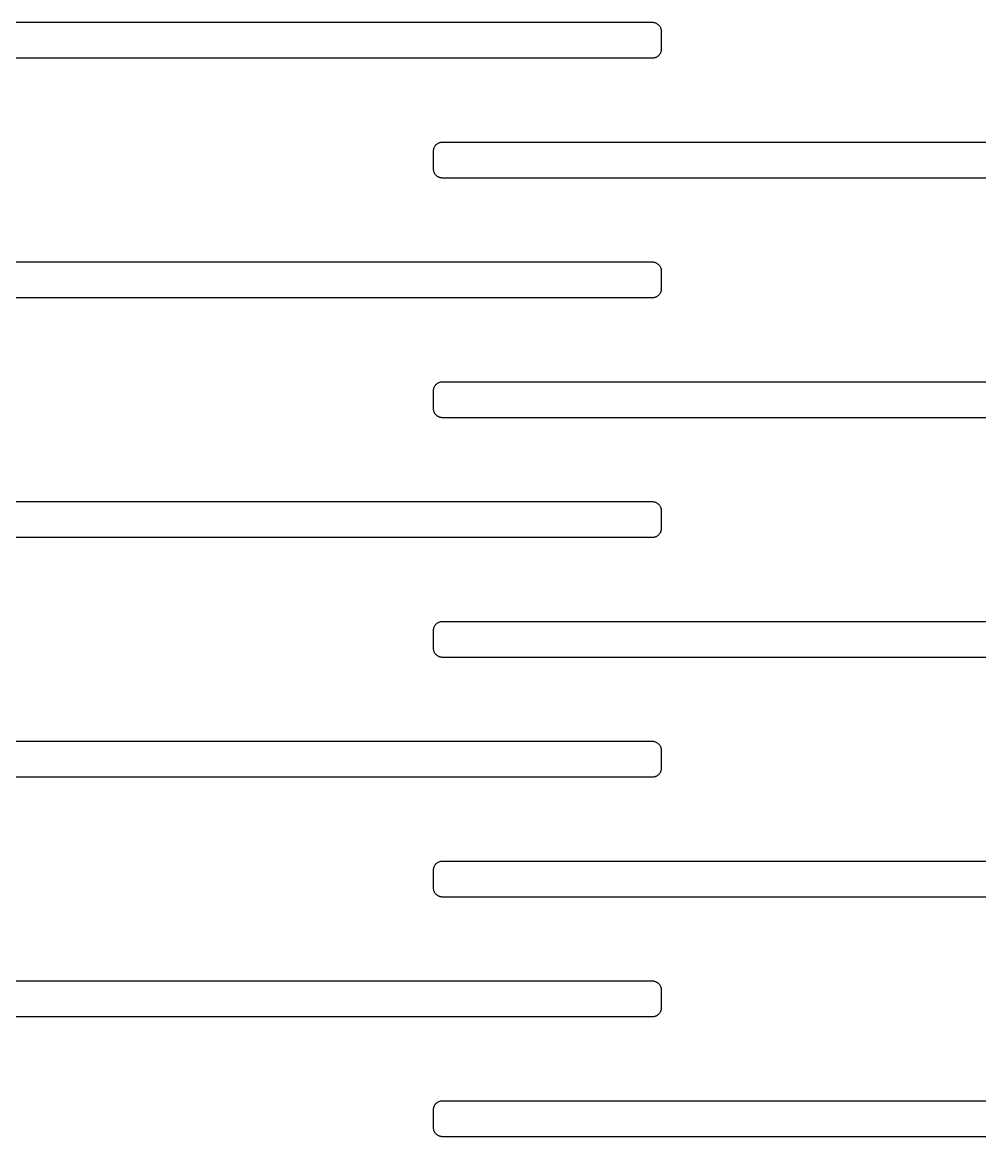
# Model space of a CAD drawing. Header units: metres. Extents: x -156 to 156, y -163 to 163.
# Drawn here: x -71.02 to -39.07, y -117.3 to -80.1 of the extents above; entities that cross this region are included whole.
import ezdxf

# ---------------------------------------------------------------- set-up
doc = ezdxf.new("R2010")
doc.units = ezdxf.units.M

msp = doc.modelspace()

# ---------------------------------------------------------------- linework, layer by layer
for p, q in [((-77, -80.1), (-50, -80.1)), ((-50, -80.1), (-49.9812, -80.1006)), ((-49.9812, -80.1006), (-49.9624, -80.1024)), ((-49.9624, -80.1024), (-49.9438, -80.1053)), ((-49.9438, -80.1053), (-49.9254, -80.1094)), ((-49.9254, -80.1094), (-49.9073, -80.1147)), ((-49.9073, -80.1147), (-49.8896, -80.1211)), ((-49.8896, -80.1211), (-49.8723, -80.1286)), ((-49.8723, -80.1286), (-49.8555, -80.1371)), ((-49.8555, -80.1371), (-49.8392, -80.1467)), ((-49.8392, -80.1467), (-49.8237, -80.1573)), ((-49.8237, -80.1573), (-49.8088, -80.1688)), ((-49.8088, -80.1688), (-49.7946, -80.1813)), ((-49.7946, -80.1813), (-49.7813, -80.1946)), ((-49.7813, -80.1946), (-49.7688, -80.2088)), ((-49.7688, -80.2088), (-49.7573, -80.2237)), ((-49.7573, -80.2237), (-49.7467, -80.2392)), ((-49.7467, -80.2392), (-49.7371, -80.2555)), ((-49.7371, -80.2555), (-49.7285, -80.2723)), ((-49.7285, -80.2723), (-49.7211, -80.2896)), ((-49.7211, -80.2896), (-49.7147, -80.3073)), ((-49.7147, -80.3073), (-49.7094, -80.3254)), ((-49.7094, -80.3254), (-49.7053, -80.3438)), ((-49.7053, -80.3438), (-49.7024, -80.3624)), ((-49.7024, -80.3624), (-49.7006, -80.3812)), ((-49.7006, -80.3812), (-49.7, -80.4)), ((-49.7, -80.4), (-49.7, -81)), ((-49.7147, -81.0927), (-49.7211, -81.1104)), ((-49.7094, -81.0746), (-49.7147, -81.0927)), ((-49.7053, -81.0562), (-49.7094, -81.0746)), ((-49.7024, -81.0376), (-49.7053, -81.0562)), ((-49.7006, -81.0188), (-49.7024, -81.0376)), ((-49.7, -81), (-49.7006, -81.0188)), ((-50, -81.3), (-77, -81.3)), ((-49.9812, -81.2994), (-50, -81.3)), ((-49.9624, -81.2976), (-49.9812, -81.2994)), ((-49.9438, -81.2947), (-49.9624, -81.2976)), ((-49.9254, -81.2906), (-49.9438, -81.2947)), ((-49.9073, -81.2853), (-49.9254, -81.2906)), ((-49.8896, -81.2789), (-49.9073, -81.2853)), ((-49.8723, -81.2714), (-49.8896, -81.2789)), ((-49.8555, -81.2629), (-49.8723, -81.2714)), ((-49.8392, -81.2533), (-49.8555, -81.2629)), ((-49.8237, -81.2427), (-49.8392, -81.2533)), ((-49.8088, -81.2312), (-49.8237, -81.2427)), ((-49.7946, -81.2187), (-49.8088, -81.2312)), ((-49.7813, -81.2054), (-49.7946, -81.2187)), ((-49.7688, -81.1912), (-49.7813, -81.2054)), ((-49.7573, -81.1763), (-49.7688, -81.1912)), ((-49.7467, -81.1608), (-49.7573, -81.1763)), ((-49.7371, -81.1445), (-49.7467, -81.1608)), ((-49.7285, -81.1277), (-49.7371, -81.1445)), ((-49.7211, -81.1104), (-49.7285, -81.1277)), ((-57.3, -84.4), (-57.2994, -84.3812)), ((-57.3, -85), (-57.3, -84.4)), ((-57.2994, -84.3812), (-57.2976, -84.3624)), ((-57.2976, -84.3624), (-57.2947, -84.3438)), ((-57.2947, -84.3438), (-57.2906, -84.3254)), ((-57.2906, -84.3254), (-57.2853, -84.3073)), ((-57.2853, -84.3073), (-57.2789, -84.2896)), ((-57.2789, -84.2896), (-57.2714, -84.2723)), ((-57.2714, -84.2723), (-57.2629, -84.2555)), ((-57.2629, -84.2555), (-57.2533, -84.2392)), ((-57.2533, -84.2392), (-57.2427, -84.2237)), ((-57.2427, -84.2237), (-57.2312, -84.2088)), ((-57.2312, -84.2088), (-57.2187, -84.1946)), ((-57.2187, -84.1946), (-57.2054, -84.1813)), ((-57.2054, -84.1813), (-57.1912, -84.1688)), ((-57.1912, -84.1688), (-57.1763, -84.1573)), ((-57.1763, -84.1573), (-57.1607, -84.1467)), ((-57.1607, -84.1467), (-57.1445, -84.1371)), ((-57.1445, -84.1371), (-57.1277, -84.1286)), ((-57.1277, -84.1286), (-57.1104, -84.1211)), ((-57.1104, -84.1211), (-57.0927, -84.1147)), ((-57.0927, -84.1147), (-57.0746, -84.1094)), ((-57.0746, -84.1094), (-57.0562, -84.1053)), ((-57.0562, -84.1053), (-57.0376, -84.1024)), ((-57.0376, -84.1024), (-57.0188, -84.1006)), ((-57.0188, -84.1006), (-57, -84.1)), ((-57, -84.1), (-30, -84.1)), ((-57.2994, -85.0188), (-57.3, -85)), ((-57.2976, -85.0376), (-57.2994, -85.0188)), ((-57.2947, -85.0562), (-57.2976, -85.0376)), ((-57.2906, -85.0746), (-57.2947, -85.0562)), ((-57.2853, -85.0927), (-57.2906, -85.0746)), ((-57.2789, -85.1104), (-57.2853, -85.0927)), ((-57.2714, -85.1277), (-57.2789, -85.1104)), ((-57.2629, -85.1445), (-57.2714, -85.1277)), ((-57.2533, -85.1608), (-57.2629, -85.1445)), ((-57.2427, -85.1763), (-57.2533, -85.1608)), ((-57.2312, -85.1912), (-57.2427, -85.1763)), ((-57.2187, -85.2054), (-57.2312, -85.1912)), ((-57.2054, -85.2187), (-57.2187, -85.2054)), ((-57.1912, -85.2312), (-57.2054, -85.2187)), ((-57.1763, -85.2427), (-57.1912, -85.2312)), ((-57.1607, -85.2533), (-57.1763, -85.2427)), ((-57.1445, -85.2629), (-57.1607, -85.2533)), ((-57.1277, -85.2714), (-57.1445, -85.2629)), ((-57.1104, -85.2789), (-57.1277, -85.2714)), ((-57.0927, -85.2853), (-57.1104, -85.2789)), ((-57.0746, -85.2906), (-57.0927, -85.2853)), ((-57.0562, -85.2947), (-57.0746, -85.2906)), ((-57.0376, -85.2976), (-57.0562, -85.2947)), ((-57.0188, -85.2994), (-57.0376, -85.2976)), ((-57, -85.3), (-57.0188, -85.2994)), ((-30, -85.3), (-57, -85.3)), ((-77, -88.1), (-50, -88.1)), ((-50, -88.1), (-49.9812, -88.1006)), ((-49.9812, -88.1006), (-49.9624, -88.1024)), ((-49.9624, -88.1024), (-49.9438, -88.1053)), ((-49.9438, -88.1053), (-49.9254, -88.1094)), ((-49.9254, -88.1094), (-49.9073, -88.1147)), ((-49.9073, -88.1147), (-49.8896, -88.1211)), ((-49.8896, -88.1211), (-49.8723, -88.1286)), ((-49.8723, -88.1286), (-49.8555, -88.1371)), ((-49.8555, -88.1371), (-49.8392, -88.1467)), ((-49.8392, -88.1467), (-49.8237, -88.1573)), ((-49.8237, -88.1573), (-49.8088, -88.1688)), ((-49.8088, -88.1688), (-49.7946, -88.1813)), ((-49.7946, -88.1813), (-49.7813, -88.1946)), ((-49.7813, -88.1946), (-49.7688, -88.2088)), ((-49.7688, -88.2088), (-49.7573, -88.2237)), ((-49.7573, -88.2237), (-49.7467, -88.2392)), ((-49.7467, -88.2392), (-49.7371, -88.2555)), ((-49.7371, -88.2555), (-49.7285, -88.2723)), ((-49.7285, -88.2723), (-49.7211, -88.2896)), ((-49.7211, -88.2896), (-49.7147, -88.3073)), ((-49.7147, -88.3073), (-49.7094, -88.3254)), ((-49.7094, -88.3254), (-49.7053, -88.3438)), ((-49.7053, -88.3438), (-49.7024, -88.3624)), ((-49.7024, -88.3624), (-49.7006, -88.3812)), ((-49.7006, -88.3812), (-49.7, -88.4)), ((-49.7, -88.4), (-49.7, -89)), ((-49.8896, -89.2789), (-49.9073, -89.2853)), ((-49.8723, -89.2714), (-49.8896, -89.2789)), ((-49.8555, -89.2629), (-49.8723, -89.2714)), ((-49.8392, -89.2533), (-49.8555, -89.2629)), ((-49.8237, -89.2427), (-49.8392, -89.2533)), ((-49.8088, -89.2312), (-49.8237, -89.2427)), ((-49.7946, -89.2187), (-49.8088, -89.2312)), ((-49.7813, -89.2054), (-49.7946, -89.2187)), ((-49.7688, -89.1912), (-49.7813, -89.2054)), ((-49.7573, -89.1763), (-49.7688, -89.1912)), ((-49.7467, -89.1608), (-49.7573, -89.1763)), ((-49.7371, -89.1445), (-49.7467, -89.1608)), ((-49.7285, -89.1277), (-49.7371, -89.1445)), ((-49.7211, -89.1104), (-49.7285, -89.1277)), ((-49.7147, -89.0927), (-49.7211, -89.1104)), ((-49.7094, -89.0746), (-49.7147, -89.0927)), ((-49.7053, -89.0562), (-49.7094, -89.0746)), ((-49.7024, -89.0376), (-49.7053, -89.0562)), ((-49.7006, -89.0188), (-49.7024, -89.0376)), ((-49.7, -89), (-49.7006, -89.0188)), ((-50, -89.3), (-77, -89.3)), ((-49.9812, -89.2994), (-50, -89.3)), ((-49.9624, -89.2976), (-49.9812, -89.2994)), ((-49.9438, -89.2947), (-49.9624, -89.2976)), ((-49.9254, -89.2906), (-49.9438, -89.2947)), ((-49.9073, -89.2853), (-49.9254, -89.2906)), ((-57.2714, -92.2723), (-57.2629, -92.2555)), ((-57.2629, -92.2555), (-57.2533, -92.2392)), ((-57.2533, -92.2392), (-57.2427, -92.2237)), ((-57.2427, -92.2237), (-57.2312, -92.2088)), ((-57.2312, -92.2088), (-57.2187, -92.1946)), ((-57.2187, -92.1946), (-57.2054, -92.1813)), ((-57.2054, -92.1813), (-57.1912, -92.1688)), ((-57.1912, -92.1688), (-57.1763, -92.1573)), ((-57.1763, -92.1573), (-57.1607, -92.1467)), ((-57.1607, -92.1467), (-57.1445, -92.1371)), ((-57.1445, -92.1371), (-57.1277, -92.1286)), ((-57.1277, -92.1286), (-57.1104, -92.1211)), ((-57.1104, -92.1211), (-57.0927, -92.1147)), ((-57.0927, -92.1147), (-57.0746, -92.1094)), ((-57.0746, -92.1094), (-57.0562, -92.1053)), ((-57.0562, -92.1053), (-57.0376, -92.1024)), ((-57.0376, -92.1024), (-57.0188, -92.1006)), ((-57.0188, -92.1006), (-57, -92.1)), ((-57, -92.1), (-30, -92.1)), ((-57.3, -92.4), (-57.2994, -92.3812)), ((-57.3, -93), (-57.3, -92.4)), ((-57.2994, -92.3812), (-57.2976, -92.3624)), ((-57.2976, -92.3624), (-57.2947, -92.3438)), ((-57.2947, -92.3438), (-57.2906, -92.3254)), ((-57.2906, -92.3254), (-57.2853, -92.3073)), ((-57.2853, -92.3073), (-57.2789, -92.2896)), ((-57.2789, -92.2896), (-57.2714, -92.2723)), ((-57.2994, -93.0188), (-57.3, -93)), ((-57.2976, -93.0376), (-57.2994, -93.0188)), ((-57.2947, -93.0562), (-57.2976, -93.0376)), ((-57.2906, -93.0746), (-57.2947, -93.0562)), ((-57.2853, -93.0927), (-57.2906, -93.0746)), ((-57.2789, -93.1104), (-57.2853, -93.0927)), ((-57.2714, -93.1277), (-57.2789, -93.1104)), ((-57.2629, -93.1445), (-57.2714, -93.1277)), ((-57.2533, -93.1608), (-57.2629, -93.1445)), ((-57.2427, -93.1763), (-57.2533, -93.1608)), ((-57.2312, -93.1912), (-57.2427, -93.1763)), ((-57.2187, -93.2054), (-57.2312, -93.1912)), ((-57.2054, -93.2187), (-57.2187, -93.2054)), ((-57.1912, -93.2312), (-57.2054, -93.2187)), ((-57.1763, -93.2427), (-57.1912, -93.2312)), ((-57.1607, -93.2533), (-57.1763, -93.2427)), ((-57.1445, -93.2629), (-57.1607, -93.2533)), ((-57.1277, -93.2714), (-57.1445, -93.2629)), ((-57.1104, -93.2789), (-57.1277, -93.2714)), ((-57.0927, -93.2853), (-57.1104, -93.2789)), ((-57.0746, -93.2906), (-57.0927, -93.2853)), ((-57.0562, -93.2947), (-57.0746, -93.2906)), ((-57.0376, -93.2976), (-57.0562, -93.2947)), ((-57.0188, -93.2994), (-57.0376, -93.2976)), ((-57, -93.3), (-57.0188, -93.2994)), ((-30, -93.3), (-57, -93.3)), ((-77, -96.1), (-50, -96.1)), ((-50, -96.1), (-49.9812, -96.1006)), ((-49.9812, -96.1006), (-49.9624, -96.1024)), ((-49.9624, -96.1024), (-49.9438, -96.1053)), ((-49.9438, -96.1053), (-49.9254, -96.1094)), ((-49.9254, -96.1094), (-49.9073, -96.1147)), ((-49.9073, -96.1147), (-49.8896, -96.1211)), ((-49.8896, -96.1211), (-49.8723, -96.1286)), ((-49.8723, -96.1286), (-49.8555, -96.1371)), ((-49.8555, -96.1371), (-49.8392, -96.1467)), ((-49.8392, -96.1467), (-49.8237, -96.1573)), ((-49.8237, -96.1573), (-49.8088, -96.1688)), ((-49.8088, -96.1688), (-49.7946, -96.1813)), ((-49.7946, -96.1813), (-49.7813, -96.1946)), ((-49.7813, -96.1946), (-49.7688, -96.2088)), ((-49.7688, -96.2088), (-49.7573, -96.2237)), ((-49.7573, -96.2237), (-49.7467, -96.2392)), ((-49.7467, -96.2392), (-49.7371, -96.2555)), ((-49.7371, -96.2555), (-49.7285, -96.2723)), ((-49.7285, -96.2723), (-49.7211, -96.2896)), ((-49.7211, -96.2896), (-49.7147, -96.3073)), ((-49.7147, -96.3073), (-49.7094, -96.3254)), ((-49.7094, -96.3254), (-49.7053, -96.3438)), ((-49.7053, -96.3438), (-49.7024, -96.3624)), ((-49.7024, -96.3624), (-49.7006, -96.3812)), ((-49.7006, -96.3812), (-49.7, -96.4)), ((-49.7, -96.4), (-49.7, -97)), ((-49.7094, -97.0746), (-49.7147, -97.0927)), ((-49.7053, -97.0562), (-49.7094, -97.0746)), ((-49.7024, -97.0376), (-49.7053, -97.0562)), ((-49.7006, -97.0188), (-49.7024, -97.0376)), ((-49.7, -97), (-49.7006, -97.0188)), ((-50, -97.3), (-77, -97.3)), ((-49.9812, -97.2994), (-50, -97.3)), ((-49.9624, -97.2976), (-49.9812, -97.2994)), ((-49.9438, -97.2947), (-49.9624, -97.2976)), ((-49.9254, -97.2906), (-49.9438, -97.2947)), ((-49.9073, -97.2853), (-49.9254, -97.2906)), ((-49.8896, -97.2789), (-49.9073, -97.2853)), ((-49.8723, -97.2714), (-49.8896, -97.2789)), ((-49.8555, -97.2629), (-49.8723, -97.2714)), ((-49.8392, -97.2533), (-49.8555, -97.2629)), ((-49.8237, -97.2427), (-49.8392, -97.2533)), ((-49.8088, -97.2312), (-49.8237, -97.2427)), ((-49.7946, -97.2187), (-49.8088, -97.2312)), ((-49.7813, -97.2054), (-49.7946, -97.2187)), ((-49.7688, -97.1912), (-49.7813, -97.2054)), ((-49.7573, -97.1763), (-49.7688, -97.1912)), ((-49.7467, -97.1608), (-49.7573, -97.1763)), ((-49.7371, -97.1445), (-49.7467, -97.1608)), ((-49.7285, -97.1277), (-49.7371, -97.1445)), ((-49.7211, -97.1104), (-49.7285, -97.1277)), ((-49.7147, -97.0927), (-49.7211, -97.1104)), ((-57.3, -100.4), (-57.2994, -100.381)), ((-57.3, -101), (-57.3, -100.4)), ((-57.2994, -100.381), (-57.2976, -100.362)), ((-57.2976, -100.362), (-57.2947, -100.344)), ((-57.2947, -100.344), (-57.2906, -100.325)), ((-57.2906, -100.325), (-57.2853, -100.307)), ((-57.2853, -100.307), (-57.2789, -100.29)), ((-57.2789, -100.29), (-57.2714, -100.272)), ((-57.2714, -100.272), (-57.2629, -100.255)), ((-57.2629, -100.255), (-57.2533, -100.239)), ((-57.2533, -100.239), (-57.2427, -100.224)), ((-57.2427, -100.224), (-57.2312, -100.209)), ((-57.2312, -100.209), (-57.2187, -100.195)), ((-57.2187, -100.195), (-57.2054, -100.181)), ((-57.2054, -100.181), (-57.1912, -100.169)), ((-57.1912, -100.169), (-57.1763, -100.157)), ((-57.1763, -100.157), (-57.1607, -100.147)), ((-57.1607, -100.147), (-57.1445, -100.137)), ((-57.1445, -100.137), (-57.1277, -100.129)), ((-57.1277, -100.129), (-57.1104, -100.121)), ((-57.1104, -100.121), (-57.0927, -100.115)), ((-57.0927, -100.115), (-57.0746, -100.109)), ((-57.0746, -100.109), (-57.0562, -100.105)), ((-57.0562, -100.105), (-57.0376, -100.102)), ((-57.0376, -100.102), (-57.0188, -100.101)), ((-57.0188, -100.101), (-57, -100.1)), ((-57, -100.1), (-30, -100.1)), ((-57.2994, -101.019), (-57.3, -101)), ((-57.2976, -101.038), (-57.2994, -101.019)), ((-57.2947, -101.056), (-57.2976, -101.038)), ((-57.2906, -101.075), (-57.2947, -101.056)), ((-57.2853, -101.093), (-57.2906, -101.075)), ((-57.2789, -101.11), (-57.2853, -101.093)), ((-57.2714, -101.128), (-57.2789, -101.11)), ((-57.2629, -101.145), (-57.2714, -101.128)), ((-57.2533, -101.161), (-57.2629, -101.145)), ((-57.2427, -101.176), (-57.2533, -101.161)), ((-57.2312, -101.191), (-57.2427, -101.176)), ((-57.2187, -101.205), (-57.2312, -101.191)), ((-57.2054, -101.219), (-57.2187, -101.205)), ((-57.1912, -101.231), (-57.2054, -101.219)), ((-57.1763, -101.243), (-57.1912, -101.231)), ((-57.1607, -101.253), (-57.1763, -101.243)), ((-57.1445, -101.263), (-57.1607, -101.253)), ((-57.1277, -101.271), (-57.1445, -101.263)), ((-57.1104, -101.279), (-57.1277, -101.271)), ((-57.0927, -101.285), (-57.1104, -101.279)), ((-57.0746, -101.291), (-57.0927, -101.285)), ((-57.0562, -101.295), (-57.0746, -101.291)), ((-57.0376, -101.298), (-57.0562, -101.295)), ((-57.0188, -101.299), (-57.0376, -101.298)), ((-57, -101.3), (-57.0188, -101.299)), ((-30, -101.3), (-57, -101.3)), ((-77, -104.1), (-50, -104.1)), ((-50, -104.1), (-49.9812, -104.101)), ((-49.9812, -104.101), (-49.9624, -104.102)), ((-49.9624, -104.102), (-49.9438, -104.105)), ((-49.9438, -104.105), (-49.9254, -104.109)), ((-49.9254, -104.109), (-49.9073, -104.115)), ((-49.9073, -104.115), (-49.8896, -104.121)), ((-49.8896, -104.121), (-49.8723, -104.129)), ((-49.8723, -104.129), (-49.8555, -104.137)), ((-49.8555, -104.137), (-49.8392, -104.147)), ((-49.8392, -104.147), (-49.8237, -104.157)), ((-49.8237, -104.157), (-49.8088, -104.169)), ((-49.8088, -104.169), (-49.7946, -104.181)), ((-49.7946, -104.181), (-49.7813, -104.195)), ((-49.7813, -104.195), (-49.7688, -104.209)), ((-49.7688, -104.209), (-49.7573, -104.224)), ((-49.7573, -104.224), (-49.7467, -104.239)), ((-49.7467, -104.239), (-49.7371, -104.255)), ((-49.7371, -104.255), (-49.7285, -104.272)), ((-49.7285, -104.272), (-49.7211, -104.29)), ((-49.7211, -104.29), (-49.7147, -104.307)), ((-49.7147, -104.307), (-49.7094, -104.325)), ((-49.7094, -104.325), (-49.7053, -104.344)), ((-49.7053, -104.344), (-49.7024, -104.362)), ((-49.7024, -104.362), (-49.7006, -104.381)), ((-49.7006, -104.381), (-49.7, -104.4)), ((-49.7, -104.4), (-49.7, -105)), ((-49.8723, -105.271), (-49.8896, -105.279)), ((-49.8555, -105.263), (-49.8723, -105.271)), ((-49.8392, -105.253), (-49.8555, -105.263)), ((-49.8237, -105.243), (-49.8392, -105.253)), ((-49.8088, -105.231), (-49.8237, -105.243)), ((-49.7946, -105.219), (-49.8088, -105.231)), ((-49.7813, -105.205), (-49.7946, -105.219)), ((-49.7688, -105.191), (-49.7813, -105.205)), ((-49.7573, -105.176), (-49.7688, -105.191)), ((-49.7467, -105.161), (-49.7573, -105.176)), ((-49.7371, -105.145), (-49.7467, -105.161)), ((-49.7285, -105.128), (-49.7371, -105.145)), ((-49.7211, -105.11), (-49.7285, -105.128)), ((-49.7147, -105.093), (-49.7211, -105.11)), ((-49.7094, -105.075), (-49.7147, -105.093)), ((-49.7053, -105.056), (-49.7094, -105.075)), ((-49.7024, -105.038), (-49.7053, -105.056)), ((-49.7006, -105.019), (-49.7024, -105.038)), ((-49.7, -105), (-49.7006, -105.019)), ((-50, -105.3), (-77, -105.3)), ((-49.9812, -105.299), (-50, -105.3)), ((-49.9624, -105.298), (-49.9812, -105.299)), ((-49.9438, -105.295), (-49.9624, -105.298)), ((-49.9254, -105.291), (-49.9438, -105.295)), ((-49.9073, -105.285), (-49.9254, -105.291)), ((-49.8896, -105.279), (-49.9073, -105.285)), ((-57.2629, -108.255), (-57.2533, -108.239)), ((-57.2533, -108.239), (-57.2427, -108.224)), ((-57.2427, -108.224), (-57.2312, -108.209)), ((-57.2312, -108.209), (-57.2187, -108.195)), ((-57.2187, -108.195), (-57.2054, -108.181)), ((-57.2054, -108.181), (-57.1912, -108.169)), ((-57.1912, -108.169), (-57.1763, -108.157)), ((-57.1763, -108.157), (-57.1607, -108.147)), ((-57.1607, -108.147), (-57.1445, -108.137)), ((-57.1445, -108.137), (-57.1277, -108.129)), ((-57.1277, -108.129), (-57.1104, -108.121)), ((-57.1104, -108.121), (-57.0927, -108.115)), ((-57.0927, -108.115), (-57.0746, -108.109)), ((-57.0746, -108.109), (-57.0562, -108.105)), ((-57.0562, -108.105), (-57.0376, -108.102)), ((-57.0376, -108.102), (-57.0188, -108.101)), ((-57.0188, -108.101), (-57, -108.1)), ((-57, -108.1), (-30, -108.1)), ((-57.3, -108.4), (-57.2994, -108.381)), ((-57.3, -109), (-57.3, -108.4)), ((-57.2994, -108.381), (-57.2976, -108.362)), ((-57.2976, -108.362), (-57.2947, -108.344)), ((-57.2947, -108.344), (-57.2906, -108.325)), ((-57.2906, -108.325), (-57.2853, -108.307)), ((-57.2853, -108.307), (-57.2789, -108.29)), ((-57.2789, -108.29), (-57.2714, -108.272)), ((-57.2714, -108.272), (-57.2629, -108.255)), ((-57.2994, -109.019), (-57.3, -109)), ((-57.2976, -109.038), (-57.2994, -109.019)), ((-57.2947, -109.056), (-57.2976, -109.038)), ((-57.2906, -109.075), (-57.2947, -109.056)), ((-57.2853, -109.093), (-57.2906, -109.075)), ((-57.2789, -109.11), (-57.2853, -109.093)), ((-57.2714, -109.128), (-57.2789, -109.11)), ((-57.2629, -109.145), (-57.2714, -109.128)), ((-57.2533, -109.161), (-57.2629, -109.145)), ((-57.2427, -109.176), (-57.2533, -109.161)), ((-57.2312, -109.191), (-57.2427, -109.176)), ((-57.2187, -109.205), (-57.2312, -109.191)), ((-57.2054, -109.219), (-57.2187, -109.205)), ((-57.1912, -109.231), (-57.2054, -109.219)), ((-57.1763, -109.243), (-57.1912, -109.231)), ((-57.1607, -109.253), (-57.1763, -109.243)), ((-57.1445, -109.263), (-57.1607, -109.253)), ((-57.1277, -109.271), (-57.1445, -109.263)), ((-57.1104, -109.279), (-57.1277, -109.271)), ((-57.0927, -109.285), (-57.1104, -109.279)), ((-57.0746, -109.291), (-57.0927, -109.285)), ((-57.0562, -109.295), (-57.0746, -109.291)), ((-57.0376, -109.298), (-57.0562, -109.295)), ((-57.0188, -109.299), (-57.0376, -109.298)), ((-57, -109.3), (-57.0188, -109.299)), ((-30, -109.3), (-57, -109.3)), ((-77, -112.1), (-50, -112.1)), ((-50, -112.1), (-49.9812, -112.101)), ((-49.9812, -112.101), (-49.9624, -112.102)), ((-49.9624, -112.102), (-49.9438, -112.105)), ((-49.9438, -112.105), (-49.9254, -112.109)), ((-49.9254, -112.109), (-49.9073, -112.115)), ((-49.9073, -112.115), (-49.8896, -112.121)), ((-49.8896, -112.121), (-49.8723, -112.129)), ((-49.8723, -112.129), (-49.8555, -112.137)), ((-49.8555, -112.137), (-49.8392, -112.147)), ((-49.8392, -112.147), (-49.8237, -112.157)), ((-49.8237, -112.157), (-49.8088, -112.169)), ((-49.8088, -112.169), (-49.7946, -112.181)), ((-49.7946, -112.181), (-49.7813, -112.195)), ((-49.7813, -112.195), (-49.7688, -112.209)), ((-49.7688, -112.209), (-49.7573, -112.224)), ((-49.7573, -112.224), (-49.7467, -112.239)), ((-49.7467, -112.239), (-49.7371, -112.255)), ((-49.7371, -112.255), (-49.7285, -112.272)), ((-49.7285, -112.272), (-49.7211, -112.29)), ((-49.7211, -112.29), (-49.7147, -112.307)), ((-49.7147, -112.307), (-49.7094, -112.325)), ((-49.7094, -112.325), (-49.7053, -112.344)), ((-49.7053, -112.344), (-49.7024, -112.362)), ((-49.7024, -112.362), (-49.7006, -112.381)), ((-49.7006, -112.381), (-49.7, -112.4)), ((-49.7, -112.4), (-49.7, -113)), ((-49.7094, -113.075), (-49.7147, -113.093)), ((-49.7053, -113.056), (-49.7094, -113.075)), ((-49.7024, -113.038), (-49.7053, -113.056)), ((-49.7006, -113.019), (-49.7024, -113.038)), ((-49.7, -113), (-49.7006, -113.019)), ((-50, -113.3), (-77, -113.3)), ((-49.9812, -113.299), (-50, -113.3)), ((-49.9624, -113.298), (-49.9812, -113.299)), ((-49.9438, -113.295), (-49.9624, -113.298)), ((-49.9254, -113.291), (-49.9438, -113.295)), ((-49.9073, -113.285), (-49.9254, -113.291)), ((-49.8896, -113.279), (-49.9073, -113.285)), ((-49.8723, -113.271), (-49.8896, -113.279)), ((-49.8555, -113.263), (-49.8723, -113.271)), ((-49.8392, -113.253), (-49.8555, -113.263)), ((-49.8237, -113.243), (-49.8392, -113.253)), ((-49.8088, -113.231), (-49.8237, -113.243)), ((-49.7946, -113.219), (-49.8088, -113.231)), ((-49.7813, -113.205), (-49.7946, -113.219)), ((-49.7688, -113.191), (-49.7813, -113.205)), ((-49.7573, -113.176), (-49.7688, -113.191)), ((-49.7467, -113.161), (-49.7573, -113.176)), ((-49.7371, -113.145), (-49.7467, -113.161)), ((-49.7285, -113.128), (-49.7371, -113.145)), ((-49.7211, -113.11), (-49.7285, -113.128)), ((-49.7147, -113.093), (-49.7211, -113.11)), ((-57.3, -116.4), (-57.2994, -116.381)), ((-57.3, -117), (-57.3, -116.4)), ((-57.2994, -116.381), (-57.2976, -116.362)), ((-57.2976, -116.362), (-57.2947, -116.344)), ((-57.2947, -116.344), (-57.2906, -116.325)), ((-57.2906, -116.325), (-57.2853, -116.307)), ((-57.2853, -116.307), (-57.2789, -116.29)), ((-57.2789, -116.29), (-57.2714, -116.272)), ((-57.2714, -116.272), (-57.2629, -116.255)), ((-57.2629, -116.255), (-57.2533, -116.239)), ((-57.2533, -116.239), (-57.2427, -116.224)), ((-57.2427, -116.224), (-57.2312, -116.209)), ((-57.2312, -116.209), (-57.2187, -116.195)), ((-57.2187, -116.195), (-57.2054, -116.181)), ((-57.2054, -116.181), (-57.1912, -116.169)), ((-57.1912, -116.169), (-57.1763, -116.157)), ((-57.1763, -116.157), (-57.1607, -116.147)), ((-57.1607, -116.147), (-57.1445, -116.137)), ((-57.1445, -116.137), (-57.1277, -116.129)), ((-57.1277, -116.129), (-57.1104, -116.121)), ((-57.1104, -116.121), (-57.0927, -116.115)), ((-57.0927, -116.115), (-57.0746, -116.109)), ((-57.0746, -116.109), (-57.0562, -116.105)), ((-57.0562, -116.105), (-57.0376, -116.102)), ((-57.0376, -116.102), (-57.0188, -116.101)), ((-57.0188, -116.101), (-57, -116.1)), ((-57, -116.1), (-30, -116.1)), ((-57.2994, -117.019), (-57.3, -117)), ((-57.2976, -117.038), (-57.2994, -117.019)), ((-57.2947, -117.056), (-57.2976, -117.038)), ((-57.2906, -117.075), (-57.2947, -117.056)), ((-57.2853, -117.093), (-57.2906, -117.075)), ((-57.2789, -117.11), (-57.2853, -117.093)), ((-57.2714, -117.128), (-57.2789, -117.11)), ((-57.2629, -117.145), (-57.2714, -117.128)), ((-57.2533, -117.161), (-57.2629, -117.145)), ((-57.2427, -117.176), (-57.2533, -117.161)), ((-57.2312, -117.191), (-57.2427, -117.176)), ((-57.2187, -117.205), (-57.2312, -117.191)), ((-57.2054, -117.219), (-57.2187, -117.205)), ((-57.1912, -117.231), (-57.2054, -117.219)), ((-57.1763, -117.243), (-57.1912, -117.231)), ((-57.1607, -117.253), (-57.1763, -117.243)), ((-57.1445, -117.263), (-57.1607, -117.253)), ((-57.1277, -117.271), (-57.1445, -117.263)), ((-57.1104, -117.279), (-57.1277, -117.271)), ((-57.0927, -117.285), (-57.1104, -117.279)), ((-57.0746, -117.291), (-57.0927, -117.285)), ((-57.0562, -117.295), (-57.0746, -117.291)), ((-57.0376, -117.298), (-57.0562, -117.295)), ((-57.0188, -117.299), (-57.0376, -117.298)), ((-57, -117.3), (-57.0188, -117.299)), ((-30, -117.3), (-57, -117.3))]:
    msp.add_line(p, q)

doc.saveas('drawing.dxf')
